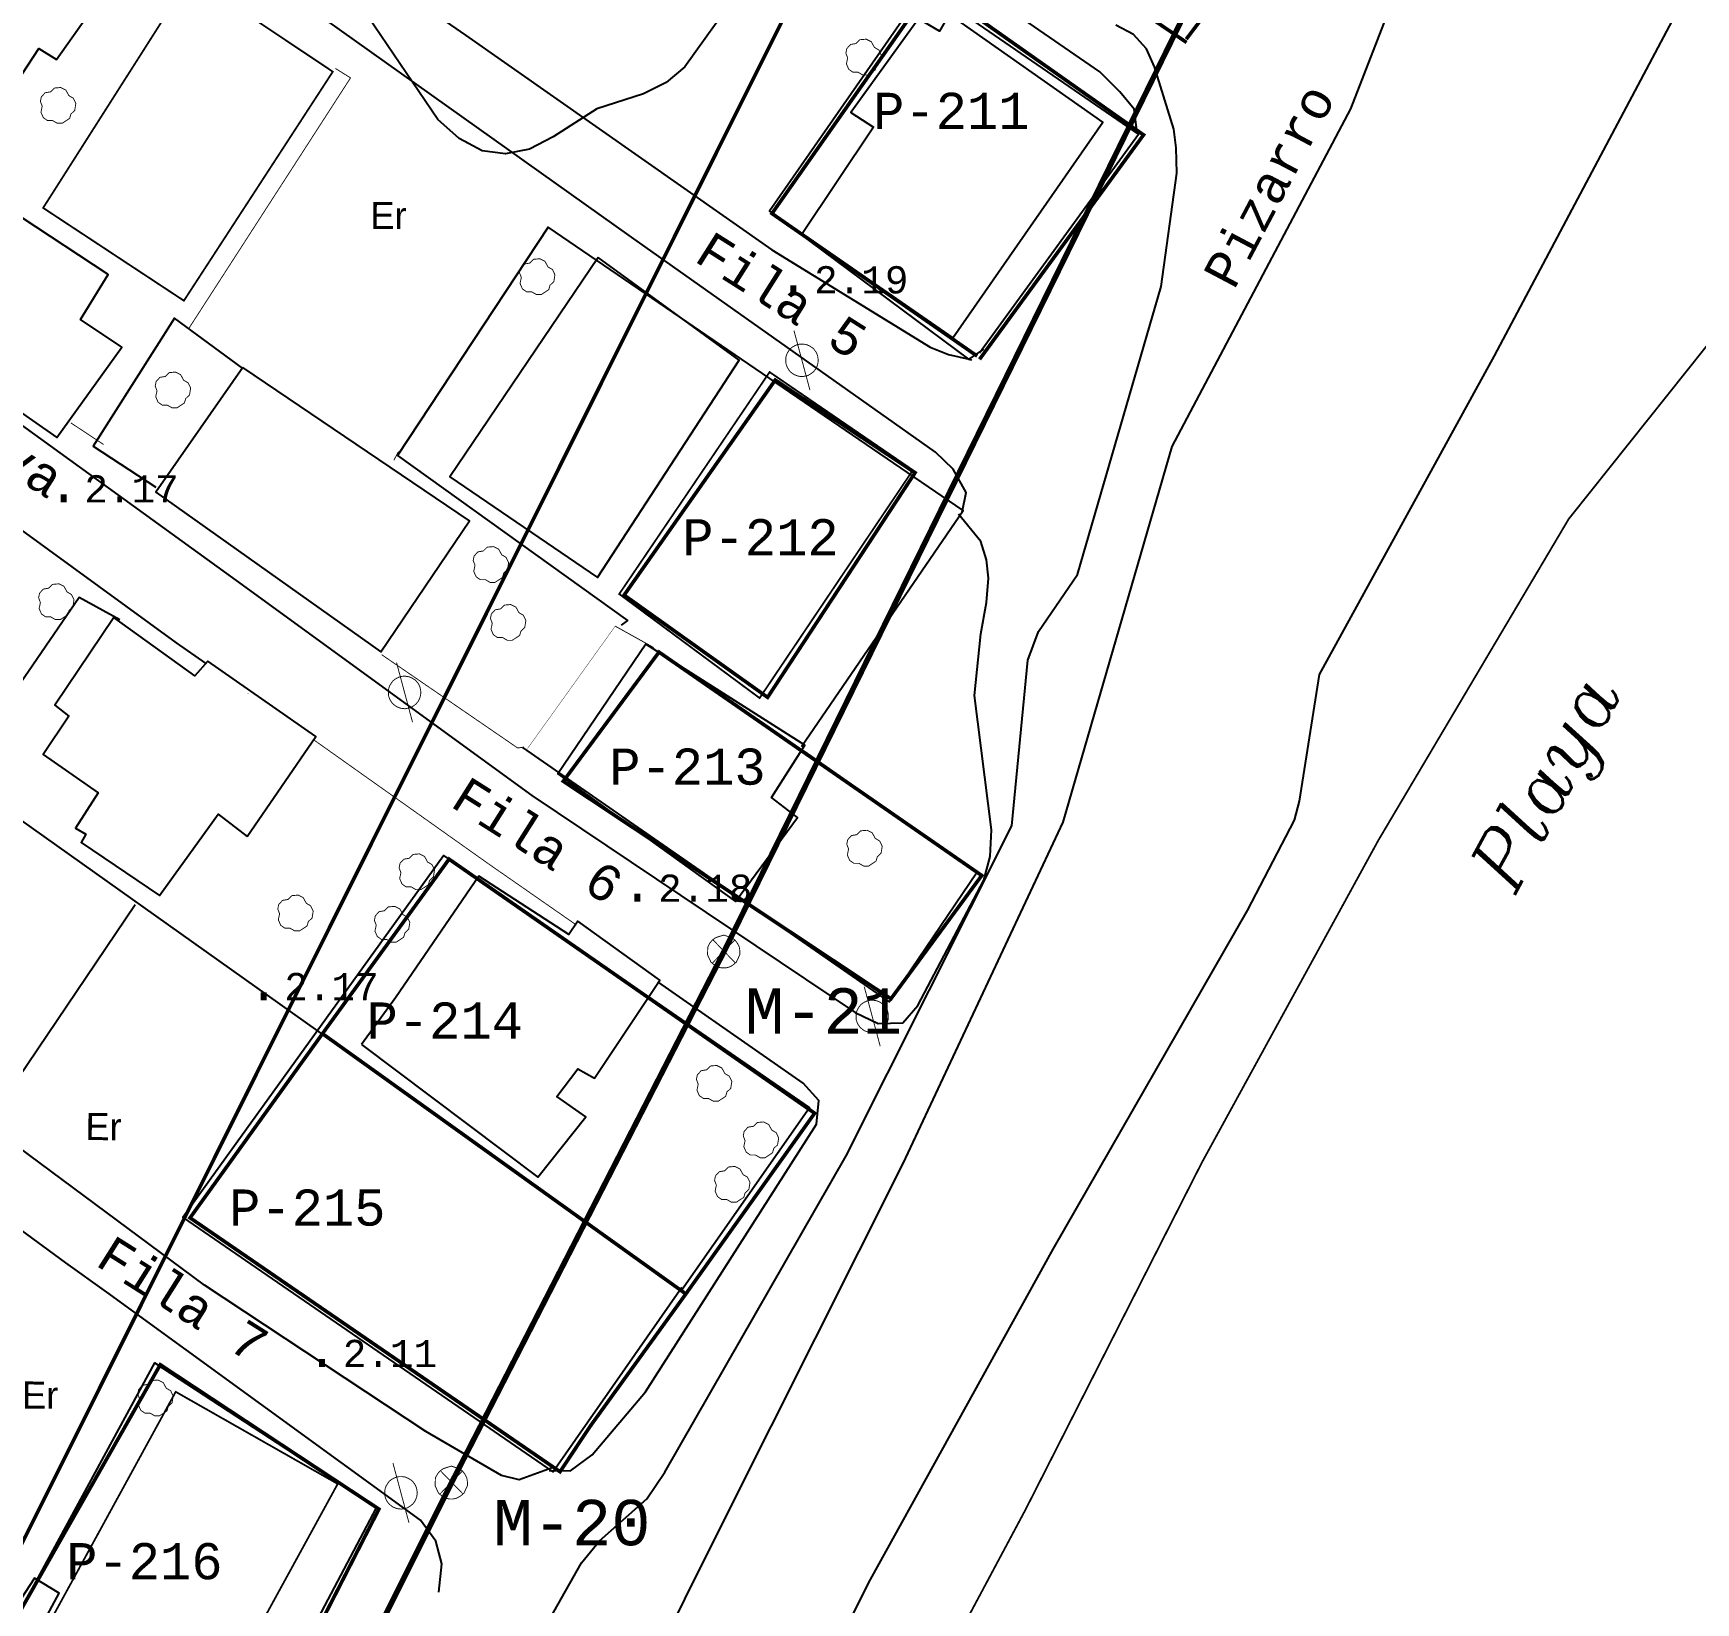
# Model space of a CAD drawing. Extents: x 743000 to 743800, y 4405200 to 4405700.
# Drawn here: x 743427.5 to 743519.1, y 4405532.4 to 4405618.8 of the extents above; entities that cross this region are included whole.
import ezdxf
from ezdxf.enums import TextEntityAlignment as Align

# ---------------------------------------------------------------- set-up
doc = ezdxf.new("R2010")
doc.units = 0
doc.header["$MEASUREMENT"] = 0
for name, color, linetype in [('10', 7, 'CONTINUOUS'), ('13', 7, 'CONTINUOUS'), ('18', 7, 'CONTINUOUS'), ('2', 7, 'CONTINUOUS'), ('21', 7, 'CONTINUOUS'), ('24', 7, 'CONTINUOUS'), ('32', 7, 'CONTINUOUS'), ('41', 7, 'CONTINUOUS'), ('42', 7, 'CONTINUOUS'), ('46', 7, 'CONTINUOUS'), ('50', 7, 'CONTINUOUS'), ('51', 7, 'CONTINUOUS'), ('6', 7, 'CONTINUOUS'), ('8', 7, 'CONTINUOUS')]:
    doc.layers.add(name, color=color, linetype=linetype)
doc.styles.add('ITALICC', font='italicc', dxfattribs={"height": 0.2})
doc.styles.add('MONOTXT', font='monotxt', dxfattribs={"height": 0.2})
doc.styles.get("Standard").update_dxf_attribs({"font": 'txt', "height": 0.2})

msp = doc.modelspace()

# ---------------------------------------------------------------- linework, layer by layer
at = {"layer": '10', "color": 7, "linetype": 'Continuous', "const_width": 0.05}
for points in [[(743465.5300000001, 4405569.12), (743465.9599999998, 4405568.98), (743466.15, 4405568.85), (743466.28, 4405568.68), (743466.39, 4405568.47), (743466.42, 4405568.25), (743466.42, 4405568.04), (743466.23, 4405567.63), (743466.0400000002, 4405567.47), (743465.8499999999, 4405567.36), (743465.64, 4405567.31), (743465.42, 4405567.31), (743465.2000000002, 4405567.36), (743465.0200000001, 4405567.47), (743464.8299999998, 4405567.63), (743464.64, 4405568.04), (743464.6599999998, 4405568.47), (743464.7700000001, 4405568.68), (743464.91, 4405568.85), (743465.1000000002, 4405568.98), (743465.5300000001, 4405569.12)], [(743465.5300000001, 4405569.12), (743465.9599999998, 4405568.98), (743466.15, 4405568.85), (743466.28, 4405568.68), (743466.39, 4405568.47), (743466.42, 4405568.25), (743466.42, 4405568.04), (743466.23, 4405567.63), (743466.0400000002, 4405567.47), (743465.8499999999, 4405567.36), (743465.64, 4405567.31), (743465.42, 4405567.31), (743465.2000000002, 4405567.36), (743465.0200000001, 4405567.47), (743464.8299999998, 4405567.63), (743464.64, 4405568.04), (743464.6599999998, 4405568.47), (743464.7700000001, 4405568.68), (743464.91, 4405568.85), (743465.1000000002, 4405568.98), (743465.5300000001, 4405569.12)], [(743466.15, 4405568.85), (743464.91, 4405567.58)], [(743466.15, 4405568.85), (743464.91, 4405567.58)], [(743464.93, 4405568.87), (743466.1799999998, 4405567.58)], [(743464.93, 4405568.87), (743466.1799999998, 4405567.58)], [(743450.53, 4405539.88), (743450.9599999998, 4405539.74), (743451.15, 4405539.61), (743451.2799999998, 4405539.44), (743451.39, 4405539.23), (743451.4199999998, 4405539.01), (743451.4199999998, 4405538.8), (743451.23, 4405538.39), (743451.04, 4405538.23), (743450.8499999999, 4405538.12), (743450.64, 4405538.07), (743450.42, 4405538.07), (743450.2, 4405538.12), (743450.02, 4405538.23), (743449.8299999998, 4405538.39), (743449.64, 4405538.8), (743449.66, 4405539.23), (743449.77, 4405539.44), (743449.91, 4405539.61), (743450.1, 4405539.74), (743450.53, 4405539.88)], [(743451.15, 4405539.61), (743449.91, 4405538.34)], [(743449.9300000002, 4405539.63), (743451.1799999998, 4405538.34)]]:
    msp.add_lwpolyline(points, dxfattribs=at)
at = {"layer": '13', "color": 3, "linetype": 'Continuous', "const_width": 0.3}
msp.add_lwpolyline([(743431.07, 4405500), (743450.56, 4405538.99), (743465.56, 4405568.23), (743509.0899999999, 4405656.84), (743533.5600000002, 4405700)], dxfattribs=at)
at = {"layer": '18', "color": 3, "linetype": 'Continuous', "const_width": 0.2}
msp.add_lwpolyline([(743408.92, 4405500), (743427.63, 4405537.09), (743484.82, 4405651.64), (743488.56, 4405660.14), (743491.18, 4405665.38), (743493.39, 4405669.01), (743496.91, 4405672.46), (743500.55, 4405674.36), (743504.28, 4405675.62), (743507.9500000002, 4405676.19), (743512.13, 4405676), (743518.5199999998, 4405673.48)], dxfattribs=at)
at = {"layer": '2', "color": 7, "linetype": 'Continuous'}
msp.add_3dface([(743800, 4405200), (743800, 4405700), (743000.0000000001, 4405700), (743000.0000000001, 4405200)], dxfattribs=at)
at = {"layer": '21', "color": 30, "linetype": 'Continuous'}
for points, elevation in [([(743457.22, 4405500), (743464.3, 4405515.1), (743473.62, 4405533.64), (743483.67, 4405551.83), (743494.38, 4405570.48), (743496.9599999998, 4405575.44), (743497.24, 4405576.5), (743498.3299999998, 4405583.47), (743507.9799999999, 4405601.01), (743517.7800000001, 4405619.48), (743520.6399999999, 4405627.31)], 1), ([(743466.24, 4405620.91), (743463.3999999998, 4405616.92), (743462.3599999999, 4405616.060000001), (743461.1099999999, 4405615.44), (743458.54, 4405614.62), (743456.14, 4405613.08), (743454.84, 4405612.39), (743453.52, 4405612.13), (743452.23, 4405612.310000001), (743450.9599999998, 4405612.99), (743449.8, 4405614.03), (743445.9599999998, 4405619.69)], 2), ([(743449.15, 4405500), (743453.8, 4405510.72), (743455.37, 4405520.77), (743455.12, 4405527.89), (743455.17, 4405529.44), (743455.54, 4405530.71), (743457.6999999998, 4405534.560000001), (743458.7000000002, 4405535.76), (743461.3000000002, 4405538.08), (743462.2899999998, 4405539.54), (743472.27, 4405556.97), (743481.3900000001, 4405575.14), (743481.3900000001, 4405575.14), (743482.28, 4405584.25), (743482.87, 4405585.84), (743485.0199999998, 4405588.98), (743489.62, 4405604.84), (743490.4799999999, 4405611.07), (743490.4399999998, 4405612.46), (743490.31, 4405613.5), (743489.2499999999, 4405616.93), (743488.8100000002, 4405617.91), (743488.0999999999, 4405618.7), (743487.1199999999, 4405619.22)], 2)]:
    msp.add_lwpolyline(points, dxfattribs=dict(at, elevation=elevation))
at = {"layer": '32', "color": 5, "linetype": 'Continuous', "const_width": 0.1}
msp.add_lwpolyline([(743462.77, 4405500), (743463.06, 4405500.69), (743472.3699999999, 4405519.16), (743482.14, 4405537.46), (743491.8699999999, 4405556.61), (743501.5799999998, 4405574.34), (743512.06, 4405592.03), (743525.19, 4405608.5), (743528.1599999998, 4405612.17)], dxfattribs=at)
at = {"layer": '41', "color": 1, "linetype": 'Continuous', "extrusion": (-0.8347541959491405, 0.5506227677324143, 0), "const_width": 0.05, "elevation": 1805251.181487}
msp.add_lwpolyline([(-4086948.307129829, 8.97), (-4086964.180065915, 4.12)], dxfattribs=at)
at = {"layer": '41', "color": 1, "linetype": 'Continuous', "extrusion": (0.01196682280000499, 0.01910089020000797, 0.9997459433004171), "const_width": 0.05, "elevation": 93051.417048}
msp.add_lwpolyline([(1709000.791498224, -4127067.795160071), (1709000.570759525, -4127084.210466173), (1709001.550198139, -4127084.210466173)], dxfattribs=at)
at = {"layer": '41', "color": 1, "linetype": 'Continuous', "extrusion": (-0.5730268878174056, -0.8195365677248933, 0), "const_width": 0.05, "elevation": -4036560.971149}
msp.add_lwpolyline([(-1915256.490792516, 6.33), (-1915261.11535736, 9.47)], dxfattribs=at)
at = {"layer": '41', "color": 1, "linetype": 'Continuous', "extrusion": (-0.8402500506121617, 0.5421990893078478, 0), "const_width": 0.05, "elevation": 1764014.328035}
msp.add_lwpolyline([(-4104897.578136571, 4.03), (-4104913.347251955, 4.04)], dxfattribs=at)
at = {"layer": '41', "color": 1, "linetype": 'Continuous', "const_width": 0.05}
for points, elevation in [([(743429.5899999999, 4405597.32), (743431.39, 4405596.13)], 9.48), ([(743447.6299999999, 4405595.75), (743447.3699999999, 4405595.26)], 3.92), ([(743460.0099999999, 4405566.68), (743460.07, 4405566.64)], 3.53)]:
    msp.add_lwpolyline(points, dxfattribs=dict(at, elevation=elevation))
at = {"layer": '41', "color": 1, "linetype": 'Continuous', "extrusion": (-0.5744815579235957, -0.8185175255336189, 0), "const_width": 0.05, "elevation": -4033137.569511}
msp.add_lwpolyline([(-1922417.963181296, 3.84), (-1922428.494415791, 8.08)], dxfattribs=at)
at = {"layer": '41', "color": 1, "linetype": 'Continuous', "extrusion": (-0.7346186532003017, 0.5264403701002163, 0.4280139847001758), "const_width": 0.05, "elevation": 1773120.767292}
msp.add_lwpolyline([(-4014079.522508762, -839715.6381458332), (-4014079.246771581, -839721.2700965615), (-4014070.954817649, -839721.2700965615)], dxfattribs=at)
at = {"layer": '41', "color": 1, "linetype": 'Continuous', "extrusion": (0.03994265580007415, -0.2795985914005191, 0.9592857822017808), "const_width": 0.05, "elevation": -1202094.505031}
msp.add_lwpolyline([(1359018.42550615, 4082882.074122712), (1359025.113322089, 4082875.665619146), (1359025.46687548, 4082875.665619146)], dxfattribs=at)
at = {"layer": '41', "color": 1, "linetype": 'Continuous', "extrusion": (-0.6006730463101972, -0.7994947726135724, 0), "const_width": 0.05, "elevation": -3968803.35815}
msp.add_lwpolyline([(-2051924.652141267, 3.65), (-2051934.158144633, 8.01)], dxfattribs=at)
at = {"layer": '41', "color": 1, "linetype": 'Continuous'}
for points in [[(743479.62, 4405601.18, 3.43), (743488.38, 4405613.22, 3.59), (743476.6199999999, 4405621.310000001, 3.58), (743468.05, 4405608.98, 3.71), (743479.0099999999, 4405600.84, 3.5), (743479.1499999998, 4405600.79, 3.5), (743479.1699999998, 4405600.78, 3.5)], [(743469.8100000002, 4405579.51, 8.98), (743478.7099999998, 4405592.5, 3.64), (743455.87, 4405608.1, 3.24), (743447.57, 4405595.53, 3.52), (743460.2399999999, 4405586.45, 4.11), (743459.89, 4405586.18, 4.11)], [(743439.03, 4405600.34, 6.25), (743435.29, 4405603.09, 4.28), (743430.82, 4405596.04, 3.8), (743434.26, 4405593.79, 6.23)], [(743432.2799999998, 4405586.48, 8.01), (743430.04, 4405587.7, 3.81), (743423.3200000002, 4405577.92, 3.43), (743443.19, 4405563.83, 3.43)], [(743454.4599999998, 4405579.45, 3.91), (743474.65, 4405565.44, 3.91), (743479.4899999999, 4405572.6, 3.92), (743469.97, 4405579.24, 9.03)], [(743463.2199999999, 4405549.72, 3.66), (743456.14, 4405539.57, 2.89), (743435.7499999999, 4405553.59, 3.17), (743450.11, 4405573.51, 3.77), (743451.96, 4405572.24, 3.72)], [(743443.1099999999, 4405563.88, 3.69), (743463.2099999998, 4405549.560000001, 3.29), (743470.2599999999, 4405559.62, 3.29), (743461.3299999998, 4405565.78, 3.5)], [(743434.1900000002, 4405545.57, 3.63), (743426.6099999999, 4405531.6, 4.18), (743438.95, 4405523.41, 4.16), (743446.41, 4405537.59, 3.83), (743434.1900000002, 4405545.57, 3.75)]]:
    msp.add_polyline3d(points, dxfattribs=at)
at = {"layer": '41', "color": 7, "linetype": 'Continuous'}
msp.add_polyline3d([(743402.73, 4405592.38, 3.06), (743395.25, 4405582.21, 2.29), (743426.1399999999, 4405560.43, 2.3), (743433.1299999999, 4405570.810000001, 2.98)], dxfattribs=at)
at = {"layer": '42', "color": 3, "linetype": 'Continuous', "const_width": 0.05}
for points, elevation in [([(743473.8699999999, 4405616.75), (743473.4599999998, 4405616.48), (743473.1900000002, 4405616.48), (743472.93, 4405616.63), (743472.6499999998, 4405616.63), (743472.42, 4405616.79), (743472.29, 4405617.09), (743472.3599999999, 4405617.42), (743472.2599999999, 4405617.68), (743472.31, 4405617.93), (743472.52, 4405618.16), (743472.82, 4405618.21), (743473.03, 4405618.42), (743473.3799999999, 4405618.45), (743473.66, 4405618.310000001), (743473.8299999998, 4405618), (743474.0699999998, 4405617.86), (743474.21, 4405617.57), (743474.1499999998, 4405617.19), (743473.9400000002, 4405616.99), (743473.8699999999, 4405616.75)], 4.57), ([(743429.52, 4405614.09), (743429.11, 4405613.82), (743428.8399999999, 4405613.82), (743428.58, 4405613.97), (743428.2999999998, 4405613.97), (743428.0700000002, 4405614.13), (743427.94, 4405614.43), (743428.01, 4405614.76), (743427.91, 4405615.02), (743427.9599999998, 4405615.27), (743428.17, 4405615.5), (743428.47, 4405615.55), (743428.68, 4405615.76), (743429.03, 4405615.79), (743429.31, 4405615.65), (743429.4799999999, 4405615.34), (743429.7199999999, 4405615.2), (743429.8599999999, 4405614.91), (743429.8, 4405614.53), (743429.5899999999, 4405614.33), (743429.52, 4405614.09)], 6.32), ([(743455.9, 4405604.66), (743455.4899999999, 4405604.39), (743455.2199999999, 4405604.39), (743454.9599999998, 4405604.54), (743454.6800000002, 4405604.54), (743454.45, 4405604.7), (743454.32, 4405605), (743454.39, 4405605.33), (743454.29, 4405605.59), (743454.3399999999, 4405605.84), (743454.55, 4405606.07), (743454.85, 4405606.12), (743455.06, 4405606.33), (743455.41, 4405606.36), (743455.69, 4405606.22), (743455.86, 4405605.91), (743456.0999999999, 4405605.77), (743456.2399999999, 4405605.48), (743456.18, 4405605.1), (743455.9699999999, 4405604.9), (743455.9, 4405604.66)], 4.56), ([(743435.8399999999, 4405598.42), (743435.4300000002, 4405598.15), (743435.1599999998, 4405598.15), (743434.9, 4405598.3), (743434.6199999999, 4405598.3), (743434.39, 4405598.46), (743434.26, 4405598.76), (743434.33, 4405599.09), (743434.2299999999, 4405599.35), (743434.28, 4405599.6), (743434.49, 4405599.83), (743434.79, 4405599.88), (743435, 4405600.09), (743435.35, 4405600.12), (743435.63, 4405599.98), (743435.8, 4405599.67), (743436.04, 4405599.53), (743436.18, 4405599.24), (743436.12, 4405598.86), (743435.9099999998, 4405598.66), (743435.8399999999, 4405598.42)], 5.11), ([(743453.35, 4405588.810000001), (743452.94, 4405588.54), (743452.67, 4405588.54), (743452.41, 4405588.69), (743452.13, 4405588.69), (743451.9, 4405588.85), (743451.7699999998, 4405589.15), (743451.8399999999, 4405589.48), (743451.74, 4405589.74), (743451.7899999998, 4405589.99), (743452, 4405590.22), (743452.2999999998, 4405590.27), (743452.51, 4405590.48), (743452.8599999999, 4405590.51), (743453.1399999999, 4405590.37), (743453.31, 4405590.06), (743453.55, 4405589.92), (743453.69, 4405589.63), (743453.6299999999, 4405589.25), (743453.42, 4405589.05), (743453.35, 4405588.810000001)], 4.56), ([(743429.4200000002, 4405586.76), (743429.01, 4405586.49), (743428.74, 4405586.49), (743428.48, 4405586.64), (743428.2, 4405586.64), (743427.97, 4405586.8), (743427.8399999999, 4405587.1), (743427.91, 4405587.43), (743427.8100000002, 4405587.69), (743427.8599999999, 4405587.94), (743428.0700000002, 4405588.17), (743428.3699999999, 4405588.22), (743428.58, 4405588.43), (743428.93, 4405588.46), (743429.2099999998, 4405588.32), (743429.38, 4405588.01), (743429.62, 4405587.87), (743429.76, 4405587.58), (743429.7, 4405587.2), (743429.49, 4405587), (743429.4200000002, 4405586.76)], 4.97), ([(743454.3, 4405585.62), (743453.8899999999, 4405585.35), (743453.6199999999, 4405585.35), (743453.3599999999, 4405585.5), (743453.0799999998, 4405585.5), (743452.8499999999, 4405585.66), (743452.72, 4405585.96), (743452.7899999998, 4405586.29), (743452.69, 4405586.55), (743452.74, 4405586.8), (743452.95, 4405587.03), (743453.25, 4405587.08), (743453.4599999998, 4405587.29), (743453.8099999998, 4405587.32), (743454.0899999999, 4405587.18), (743454.26, 4405586.87), (743454.4999999999, 4405586.73), (743454.6399999999, 4405586.44), (743454.5799999998, 4405586.060000001), (743454.37, 4405585.86), (743454.3, 4405585.62)], 4.56), ([(743473.92, 4405573.19), (743473.51, 4405572.92), (743473.2399999999, 4405572.92), (743472.9799999999, 4405573.07), (743472.7, 4405573.07), (743472.4699999999, 4405573.23), (743472.3399999999, 4405573.53), (743472.41, 4405573.86), (743472.31, 4405574.12), (743472.3599999999, 4405574.37), (743472.5699999998, 4405574.6), (743472.8699999999, 4405574.65), (743473.08, 4405574.86), (743473.4300000002, 4405574.89), (743473.7099999998, 4405574.75), (743473.88, 4405574.44), (743474.12, 4405574.3), (743474.2599999999, 4405574.01), (743474.2, 4405573.63), (743473.9899999999, 4405573.43), (743473.92, 4405573.19)], 4.56), ([(743449.27, 4405571.89), (743448.8599999999, 4405571.62), (743448.5899999999, 4405571.62), (743448.3299999998, 4405571.77), (743448.05, 4405571.77), (743447.82, 4405571.93), (743447.6899999998, 4405572.23), (743447.76, 4405572.560000001), (743447.66, 4405572.82), (743447.7099999998, 4405573.07), (743447.92, 4405573.3), (743448.2199999999, 4405573.35), (743448.43, 4405573.560000001), (743448.78, 4405573.59), (743449.0599999998, 4405573.45), (743449.2299999999, 4405573.14), (743449.4699999999, 4405573), (743449.6099999999, 4405572.71), (743449.55, 4405572.33), (743449.3399999999, 4405572.13), (743449.27, 4405571.89)], 4.97), ([(743442.5899999999, 4405569.62), (743442.18, 4405569.35), (743441.91, 4405569.35), (743441.65, 4405569.5), (743441.3699999999, 4405569.5), (743441.14, 4405569.66), (743441.0099999999, 4405569.96), (743441.0799999998, 4405570.29), (743440.9799999999, 4405570.55), (743441.03, 4405570.8), (743441.24, 4405571.03), (743441.54, 4405571.08), (743441.75, 4405571.29), (743442.0999999999, 4405571.32), (743442.38, 4405571.18), (743442.5499999998, 4405570.87), (743442.79, 4405570.73), (743442.93, 4405570.44), (743442.8699999999, 4405570.06), (743442.66, 4405569.86), (743442.5899999999, 4405569.62)], 4.97), ([(743447.9100000001, 4405569), (743447.5, 4405568.73), (743447.23, 4405568.73), (743446.97, 4405568.88), (743446.69, 4405568.88), (743446.46, 4405569.04), (743446.3299999998, 4405569.34), (743446.4, 4405569.67), (743446.3000000002, 4405569.93), (743446.3499999999, 4405570.18), (743446.56, 4405570.41), (743446.8599999999, 4405570.46), (743447.07, 4405570.67), (743447.42, 4405570.7), (743447.7, 4405570.560000001), (743447.87, 4405570.25), (743448.1099999999, 4405570.11), (743448.25, 4405569.82), (743448.19, 4405569.44), (743447.98, 4405569.24), (743447.9100000001, 4405569)], 4.97), ([(743465.64, 4405560.24), (743465.2299999999, 4405559.97), (743464.9599999998, 4405559.97), (743464.7, 4405560.12), (743464.42, 4405560.12), (743464.19, 4405560.28), (743464.0599999998, 4405560.58), (743464.13, 4405560.91), (743464.03, 4405561.17), (743464.08, 4405561.42), (743464.29, 4405561.65), (743464.59, 4405561.7), (743464.8, 4405561.91), (743465.15, 4405561.94), (743465.4299999998, 4405561.8), (743465.5999999999, 4405561.49), (743465.8399999999, 4405561.35), (743465.9799999999, 4405561.060000001), (743465.92, 4405560.68), (743465.7099999998, 4405560.48), (743465.64, 4405560.24)], 4.45), ([(743468.2199999999, 4405557.13), (743467.81, 4405556.86), (743467.54, 4405556.86), (743467.2799999998, 4405557.01), (743466.9999999999, 4405557.01), (743466.7699999998, 4405557.17), (743466.64, 4405557.47), (743466.71, 4405557.8), (743466.6099999999, 4405558.06), (743466.66, 4405558.310000001), (743466.87, 4405558.54), (743467.17, 4405558.59), (743467.38, 4405558.8), (743467.7300000002, 4405558.83), (743468.01, 4405558.69), (743468.18, 4405558.38), (743468.4200000002, 4405558.24), (743468.56, 4405557.95), (743468.5, 4405557.57), (743468.29, 4405557.37), (743468.2199999999, 4405557.13)], 4.44), ([(743466.64, 4405554.68), (743466.23, 4405554.41), (743465.9599999998, 4405554.41), (743465.7, 4405554.560000001), (743465.42, 4405554.560000001), (743465.1899999998, 4405554.72), (743465.0600000002, 4405555.02), (743465.13, 4405555.35), (743465.03, 4405555.61), (743465.0799999998, 4405555.86), (743465.29, 4405556.09), (743465.5899999999, 4405556.14), (743465.8, 4405556.35), (743466.15, 4405556.38), (743466.43, 4405556.24), (743466.5999999999, 4405555.93), (743466.8399999999, 4405555.79), (743466.9799999999, 4405555.5), (743466.92, 4405555.12), (743466.71, 4405554.92), (743466.64, 4405554.68)], 4.44), ([(743434.88, 4405542.92), (743434.4699999999, 4405542.65), (743434.2, 4405542.65), (743433.94, 4405542.8), (743433.6600000001, 4405542.8), (743433.43, 4405542.96), (743433.2999999998, 4405543.26), (743433.3699999999, 4405543.59), (743433.27, 4405543.85), (743433.32, 4405544.1), (743433.53, 4405544.33), (743433.8299999998, 4405544.38), (743434.04, 4405544.59), (743434.39, 4405544.62), (743434.67, 4405544.48), (743434.84, 4405544.17), (743435.08, 4405544.03), (743435.2199999999, 4405543.74), (743435.1599999998, 4405543.36), (743434.9500000002, 4405543.16), (743434.88, 4405542.92)], 4.42)]:
    msp.add_lwpolyline(points, dxfattribs=dict(at, elevation=elevation))
at = {"layer": '46', "color": 7, "linetype": 'Continuous', "const_width": 0.2}
for points in [[(743491.02, 4405618.27), (743478.6599999998, 4405626.66), (743488.9799999999, 4405640.89), (743501.36, 4405632.12), (743491, 4405618.45)], [(743479.4899999999, 4405601), (743468.19, 4405608.85), (743477, 4405621.39), (743488.6499999998, 4405613.18), (743479.62, 4405600.82)], [(743467.95, 4405582.21), (743460.05, 4405587.84), (743468.3699999999, 4405599.68), (743476.07, 4405594.58), (743467.95, 4405582.21)], [(743474.7399999999, 4405565.61), (743456.7, 4405577.59), (743461.97, 4405584.7), (743479.7399999999, 4405572.4), (743474.7399999999, 4405565.61)], [(743456.5199999998, 4405539.57), (743436.1499999998, 4405553.55), (743443.44, 4405563.69), (743450.41, 4405573.3), (743470.5400000002, 4405559.310000001), (743463.4500000002, 4405549.36), (743458.18, 4405542.07), (743456.5199999998, 4405539.57)], [(743463.4500000002, 4405549.36), (743443.44, 4405563.69)], [(743439.2, 4405523.13), (743426.5199999998, 4405531.41), (743434.51, 4405545.46), (743446.55, 4405537.51), (743439.2, 4405523.13)]]:
    msp.add_lwpolyline(points, dxfattribs=at)
at = {"layer": '51', "color": 1, "linetype": 'Continuous', "extrusion": (-0.01141888849965139, 0.006952385199787748, 0.9999106326694733), "const_width": 0.1, "elevation": 22148.292673}
msp.add_lwpolyline([(743387.4293265761, 4405556.540549302), (743395.6287919296, 4405569.150895543), (743387.7879328042, 4405574.390980714), (743379.678347391, 4405561.650714278), (743387.4293265761, 4405556.540549302)], dxfattribs=at)
at = {"layer": '51', "color": 1, "linetype": 'Continuous', "extrusion": (0.0009273953999879854, 0.002199989899971498, 0.9999971499870448), "const_width": 0.1, "elevation": 10393.047807}
msp.add_lwpolyline([(743459.4497894126, 4405575.696803211), (743467.1797860883, 4405569.966801305), (743475.6198102807, 4405582.516819714), (743467.729822948, 4405587.916844743), (743459.4497894126, 4405575.696803211)], dxfattribs=at)
at = {"layer": '51', "color": 1, "linetype": 'Continuous', "extrusion": (-0.001120736700052725, 0.0009918941000466633, 0.9999988800470446), "const_width": 0.1, "elevation": 3545.819711}
msp.add_lwpolyline([(743434.9033914616, 4405542.620130008), (743427.6434072284, 4405529.350118546), (743436.6234127963, 4405524.400121045), (743443.8234082746, 4405537.55012258), (743434.9033914616, 4405542.620130008)], dxfattribs=at)
at = {"layer": '51', "color": 1, "linetype": 'Continuous'}
for points in [[(743426.5099999999, 4405628.78, 7.85), (743417.8599999999, 4405616.59, 7.85), (743424.1399999999, 4405612.32, 7.85), (743427.8299999998, 4405617.94, 9.46), (743428.79, 4405617.34, 9.46), (743433.43, 4405623.89, 7.93), (743426.5099999999, 4405628.78, 7.85)], [(743469.7499999999, 4405607.83, 8.21), (743478.1499999998, 4405602, 8.21), (743486.4000000001, 4405613.89, 8.3), (743477.9400000002, 4405619.83, 8.2), (743477.42, 4405618.89, 8.08), (743476.25, 4405619.58, 7.53), (743472.5399999998, 4405614.42, 7.75), (743473.78, 4405613.6, 8.15), (743469.8100000002, 4405607.68, 8.15), (743469.7499999999, 4405607.83, 8.21)], [(743420.7499999999, 4405612.99, 9.33), (743416.06, 4405606.14, 9.37), (743420.68, 4405602.95, 9.45), (743420.39, 4405602.4, 9.45), (743428.8099999998, 4405596.51, 9.38), (743432.4000000001, 4405601.5, 9.38), (743430.11, 4405603.01, 10.01), (743431.64, 4405605.49, 9.48), (743426.8499999999, 4405608.65, 9.39), (743420.7499999999, 4405612.99, 9.33)], [(743458.6199999999, 4405606.42, 8.39), (743450.46, 4405594.35, 8.32), (743458.59, 4405588.810000001, 8.32), (743466.38, 4405600.77, 8.3), (743458.6199999999, 4405606.42, 8.39)], [(743439.0499999998, 4405600.38, 6.31), (743434.26, 4405593.51, 6.3), (743446.66, 4405584.72, 6.35), (743451.5400000002, 4405591.92, 6.2), (743439.0499999998, 4405600.38, 6.31)], [(743439.2899999998, 4405574.55, 7.98), (743443.08, 4405580.05, 7.97), (743437.13, 4405584.21, 7.97), (743436.41, 4405583.39, 7.97), (743431.9499999998, 4405586.6, 7.96), (743428.7099999998, 4405581.78, 7.96), (743429.4799999999, 4405581.17, 7.95), (743428.06, 4405579.060000001, 7.95), (743431.0899999999, 4405576.96, 7.95), (743429.84, 4405575.01, 7.9), (743430.4199999998, 4405574.68, 7.9), (743430.1599999998, 4405574.21, 7.9), (743434.4599999998, 4405571.3, 7.9), (743437.69, 4405575.78, 7.98), (743439.2899999998, 4405574.55, 7.98)], [(743461.2499999999, 4405585.14, 8.97), (743456.4, 4405577.99, 8.92), (743466.19, 4405570.97, 8.67), (743469.6, 4405575.6, 8.43), (743468.17, 4405576.7, 8.94), (743469.9999999999, 4405579.58, 8.94), (743461.2499999999, 4405585.14, 8.97)], [(743445.5899999999, 4405563.1, 7.69), (743455.3, 4405555.78, 7.88), (743457.95, 4405559.11, 7.98), (743456.3399999999, 4405560.24, 7.97), (743457.51, 4405561.76, 7.88), (743458.42, 4405561.24, 7.88), (743462.0199999998, 4405566.64, 7.88), (743457.4999999999, 4405569.88, 8.05), (743457, 4405569.15, 8.05), (743452.0500000002, 4405572.37, 8.04), (743447.4599999998, 4405565.67, 8.04), (743445.5899999999, 4405563.1, 7.69)], [(743426.35, 4405531.810000001, 5.14), (743427.9, 4405530.93, 5.07), (743428.95, 4405532.89, 4.9), (743427.5899999999, 4405533.71, 4.9), (743426.35, 4405531.810000001, 5.14)]]:
    msp.add_polyline3d(points, dxfattribs=at)
at = {"layer": '6', "color": 7, "linetype": 'Continuous', "const_width": 0.05, "elevation": 2.67}
for points in [[(743439.35, 4405582.41), (743439.3299999998, 4405582.43)], [(743457.37, 4405569.71), (743452.5999999999, 4405573.03), (743442.9599999998, 4405579.87)]]:
    msp.add_lwpolyline(points, dxfattribs=at)
at = {"layer": '6', "color": 7, "linetype": 'Continuous'}
for points in [[(743446.9999999999, 4405500, 2.43), (743456.3299999998, 4405518.37, 2.17), (743465.7399999999, 4405537.27, 2.18), (743475.4199999998, 4405556.54, 2.18), (743484.22, 4405575.34, 2.19), (743490.23, 4405596.03, 2.47), (743500.0600000002, 4405614.62, 2.48), (743507.54, 4405633.86, 1.95), (743507.54, 4405633.86, 1.95), (743508.62, 4405635.77, 1.92), (743509.2399999999, 4405636.56, 1.92), (743510.7099999998, 4405637.61, 1.92), (743512.4400000002, 4405638.25, 1.92), (743514.2799999998, 4405638.42, 1.92), (743515.8799999999, 4405638.13, 1.92), (743518.05, 4405637.03, 1.92)], [(743433.8099999998, 4405630.75, 1.84), (743451.31, 4405618.68, 2.24), (743468.19, 4405606.85, 2.61), (743476.9000000001, 4405601.5, 2.87), (743477.9099999998, 4405601.08, 2.87), (743479.05, 4405600.84, 3.08), (743479.8499999999, 4405601.39, 3.4)], [(743488.29, 4405613.29, 3.59), (743488.13, 4405614.6, 3), (743487.3499999999, 4405615.560000001, 2.82), (743486.2399999999, 4405616.66, 2.81), (743469.03, 4405628.52, 2.38)], [(743387.22, 4405624.18, 2.57), (743404.3399999999, 4405612.92, 2.57), (743421.3899999999, 4405601.16, 2.58), (743438.69, 4405588.65, 2.72), (743454.9699999999, 4405576.81, 2.72), (743472.77, 4405564.86, 2.7), (743474.03, 4405564.25, 2.59), (743475.39, 4405564.29, 2.55), (743476.2299999999, 4405565.24, 2.53), (743479.8600000001, 4405572.14, 2.54), (743480.2099999998, 4405573.44, 2.54), (743480.2699999998, 4405574.92, 2.54), (743479.3399999999, 4405582.32, 2.55), (743479.7000000002, 4405585.7, 2.75), (743479.9999999999, 4405587.43, 3.02), (743480.11, 4405588.78, 3.28), (743479.9999999999, 4405589.79, 3.41), (743479.7000000002, 4405590.8, 3.43), (743478.4699999999, 4405592.29, 3.58)], [(743456.0899999999, 4405539.79, 3.24), (743454.28, 4405539.12, 3.22), (743453.2999999998, 4405539.37, 2.97), (743449.13, 4405541.79, 2.39), (743436.9499999998, 4405549.84, 2.32), (743420.0499999998, 4405562.37, 1.92), (743403.0199999998, 4405574.43, 1.98), (743385.94, 4405587.03, 2.39), (743369.6300000001, 4405598.68, 2.39), (743352.1499999998, 4405610.61, 2.38), (743334.53, 4405621.72, 2.05)], [(743384.99, 4405620.68, 2.66), (743401.77, 4405609.2, 2.66), (743418.3299999998, 4405597.62, 2.67), (743435.3799999999, 4405585.22, 2.67), (743437.02, 4405584.07, 2.67)], [(743449.84, 4405532.94, 2.35), (743450.0100000001, 4405534.5, 2.35), (743449.6800000002, 4405535.75, 2.35), (743448.8299999998, 4405536.91, 2.35), (743431.57, 4405549.45, 2.34), (743429.31, 4405551.08, 2.34), (743413.0199999998, 4405563.03, 2.17), (743396.18, 4405574.93, 2.29), (743379.4599999998, 4405586.68, 2.42), (743363.3699999999, 4405598.81, 2.42), (743346.83, 4405610.8, 2.82), (743333.54, 4405619.9, 2.57)], [(743478.67, 4405592.4, 3.94), (743478.89, 4405593.48, 3.37), (743478.1700000002, 4405594.78, 3.13), (743477.2, 4405595.71, 3.01), (743460.4599999998, 4405607.54, 2.45), (743443.56, 4405619.58, 2.23)], [(743455.9299999998, 4405539.63, 3.04), (743457.0899999999, 4405539.61, 2.82), (743458.2899999998, 4405540.5, 2.7), (743461.22, 4405543.97, 2.69), (743470.64, 4405558.7, 2.68), (743470.7799999998, 4405560.01, 2.68), (743469.9099999998, 4405560.96, 2.68), (743461.9, 4405566.55, 2.68)]]:
    msp.add_polyline3d(points, dxfattribs=at)
at = {"layer": '8', "color": 7, "linetype": 'Continuous', "const_width": 0.05}
for points, elevation in [([(743470.2800000001, 4405599.13), (743469.3999999998, 4405602.41)], 9.68), ([(743470.29, 4405601.54), (743470.2399999999, 4405601.57), (743470.1799999998, 4405601.59), (743470.13, 4405601.62), (743470.0799999998, 4405601.63), (743470.0199999998, 4405601.65), (743469.97, 4405601.65), (743469.9099999998, 4405601.66), (743469.86, 4405601.66), (743469.8, 4405601.66), (743469.7399999999, 4405601.66), (743469.68, 4405601.65), (743469.6299999999, 4405601.64), (743469.57, 4405601.62), (743469.5200000001, 4405601.61), (743469.4699999999, 4405601.58), (743469.42, 4405601.56), (743469.37, 4405601.53), (743469.3199999998, 4405601.5), (743469.28, 4405601.47), (743469.2299999999, 4405601.43), (743469.1900000002, 4405601.39), (743469.1599999998, 4405601.35), (743469.1199999999, 4405601.3), (743469.09, 4405601.25), (743469.06, 4405601.2), (743469.03, 4405601.16), (743469.01, 4405601.1), (743468.9899999999, 4405601.05), (743468.9699999999, 4405600.99), (743468.9599999998, 4405600.94), (743468.9500000002, 4405600.88), (743468.9500000002, 4405600.83), (743468.9500000002, 4405600.77), (743468.9500000002, 4405600.71), (743468.9500000002, 4405600.66), (743468.9599999998, 4405600.6), (743468.9699999999, 4405600.55), (743468.9899999999, 4405600.49), (743469.01, 4405600.44), (743469.03, 4405600.39), (743469.06, 4405600.33), (743469.09, 4405600.29), (743469.1199999999, 4405600.24), (743469.15, 4405600.2), (743469.1900000002, 4405600.15), (743469.2299999999, 4405600.11), (743469.28, 4405600.08), (743469.3199999998, 4405600.04), (743469.37, 4405600.01), (743469.42, 4405599.98), (743469.4699999999, 4405599.96), (743469.5200000001, 4405599.94), (743469.57, 4405599.92), (743469.6299999999, 4405599.9), (743469.6900000002, 4405599.89), (743469.7399999999, 4405599.88), (743469.8, 4405599.88), (743469.85, 4405599.87), (743469.9099999998, 4405599.88), (743469.97, 4405599.89), (743470.0199999998, 4405599.9), (743470.0799999998, 4405599.91), (743470.13, 4405599.92), (743470.19, 4405599.94), (743470.2399999999, 4405599.97), (743470.29, 4405600), (743470.3399999999, 4405600.03), (743470.3799999999, 4405600.060000001), (743470.4199999998, 4405600.1), (743470.4699999999, 4405600.13), (743470.5099999999, 4405600.17), (743470.5400000002, 4405600.22), (743470.5799999998, 4405600.26), (743470.6099999999, 4405600.310000001), (743470.63, 4405600.36), (743470.66, 4405600.41), (743470.68, 4405600.47), (743470.7, 4405600.52), (743470.7099999998, 4405600.57), (743470.72, 4405600.63), (743470.7299999999, 4405600.69), (743470.7299999999, 4405600.74), (743470.7299999999, 4405600.8), (743470.7299999999, 4405600.85), (743470.72, 4405600.91), (743470.7099999998, 4405600.97), (743470.7, 4405601.02), (743470.68, 4405601.08), (743470.66, 4405601.13), (743470.64, 4405601.18), (743470.6099999999, 4405601.23), (743470.5799999998, 4405601.28), (743470.5400000002, 4405601.32), (743470.5099999999, 4405601.37), (743470.4699999999, 4405601.41), (743470.43, 4405601.45), (743470.3799999999, 4405601.48), (743470.3299999998, 4405601.51), (743470.29, 4405601.54)], 9.68), ([(743448.4000000001, 4405580.84), (743447.52, 4405584.12)], 9.95), ([(743448.41, 4405583.25), (743448.3599999999, 4405583.28), (743448.3, 4405583.3), (743448.25, 4405583.33), (743448.2, 4405583.34), (743448.1399999999, 4405583.36), (743448.09, 4405583.36), (743448.03, 4405583.37), (743447.98, 4405583.37), (743447.92, 4405583.37), (743447.8599999999, 4405583.37), (743447.7999999998, 4405583.36), (743447.75, 4405583.35), (743447.6899999998, 4405583.33), (743447.64, 4405583.32), (743447.5899999999, 4405583.29), (743447.54, 4405583.27), (743447.4899999999, 4405583.24), (743447.44, 4405583.21), (743447.4, 4405583.18), (743447.3499999999, 4405583.14), (743447.31, 4405583.1), (743447.28, 4405583.060000001), (743447.24, 4405583.01), (743447.21, 4405582.96), (743447.1799999998, 4405582.91), (743447.15, 4405582.87), (743447.13, 4405582.810000001), (743447.1099999999, 4405582.76), (743447.0899999999, 4405582.7), (743447.0799999998, 4405582.65), (743447.07, 4405582.59), (743447.07, 4405582.54), (743447.07, 4405582.48), (743447.07, 4405582.42), (743447.07, 4405582.37), (743447.0799999998, 4405582.310000001), (743447.0899999999, 4405582.26), (743447.1099999999, 4405582.2), (743447.13, 4405582.15), (743447.15, 4405582.1), (743447.1799999998, 4405582.04), (743447.21, 4405582), (743447.24, 4405581.95), (743447.2699999998, 4405581.91), (743447.31, 4405581.86), (743447.3499999999, 4405581.82), (743447.4, 4405581.79), (743447.44, 4405581.75), (743447.4899999999, 4405581.72), (743447.54, 4405581.69), (743447.5899999999, 4405581.67), (743447.64, 4405581.65), (743447.6899999998, 4405581.63), (743447.75, 4405581.61), (743447.8099999998, 4405581.6), (743447.8599999999, 4405581.59), (743447.92, 4405581.59), (743447.97, 4405581.58), (743448.03, 4405581.59), (743448.09, 4405581.6), (743448.1399999999, 4405581.61), (743448.2, 4405581.62), (743448.25, 4405581.63), (743448.31, 4405581.65), (743448.3599999999, 4405581.68), (743448.41, 4405581.71), (743448.4599999998, 4405581.74), (743448.5, 4405581.77), (743448.54, 4405581.81), (743448.5899999999, 4405581.84), (743448.6299999999, 4405581.88), (743448.66, 4405581.93), (743448.7, 4405581.97), (743448.7299999999, 4405582.02), (743448.7499999999, 4405582.07), (743448.78, 4405582.12), (743448.8, 4405582.18), (743448.82, 4405582.23), (743448.8299999998, 4405582.28), (743448.8399999999, 4405582.34), (743448.85, 4405582.4), (743448.85, 4405582.45), (743448.85, 4405582.51), (743448.85, 4405582.56), (743448.8399999999, 4405582.62), (743448.8299999998, 4405582.68), (743448.82, 4405582.73), (743448.8, 4405582.79), (743448.78, 4405582.84), (743448.76, 4405582.89), (743448.7299999999, 4405582.94), (743448.7, 4405582.99), (743448.66, 4405583.03), (743448.6299999999, 4405583.08), (743448.5899999999, 4405583.12), (743448.5499999998, 4405583.16), (743448.5, 4405583.19), (743448.45, 4405583.22), (743448.41, 4405583.25)], 9.95), ([(743474.1499999998, 4405563), (743473.27, 4405566.28)], 9.96), ([(743474.1599999998, 4405565.41), (743474.1099999999, 4405565.44), (743474.0500000002, 4405565.46), (743473.9999999999, 4405565.49), (743473.95, 4405565.5), (743473.8899999999, 4405565.52), (743473.84, 4405565.52), (743473.78, 4405565.53), (743473.7299999999, 4405565.53), (743473.6699999998, 4405565.53), (743473.61, 4405565.53), (743473.55, 4405565.52), (743473.5000000001, 4405565.51), (743473.44, 4405565.49), (743473.39, 4405565.48), (743473.3399999999, 4405565.45), (743473.29, 4405565.43), (743473.2399999999, 4405565.4), (743473.1900000002, 4405565.37), (743473.15, 4405565.34), (743473.0999999999, 4405565.3), (743473.06, 4405565.26), (743473.03, 4405565.22), (743472.9900000001, 4405565.17), (743472.9599999998, 4405565.12), (743472.93, 4405565.07), (743472.8999999998, 4405565.03), (743472.88, 4405564.97), (743472.86, 4405564.92), (743472.84, 4405564.86), (743472.8299999998, 4405564.810000001), (743472.82, 4405564.75), (743472.82, 4405564.7), (743472.82, 4405564.64), (743472.82, 4405564.58), (743472.82, 4405564.53), (743472.8299999998, 4405564.47), (743472.84, 4405564.42), (743472.86, 4405564.36), (743472.88, 4405564.31), (743472.8999999998, 4405564.26), (743472.93, 4405564.2), (743472.9599999998, 4405564.16), (743472.9900000001, 4405564.11), (743473.02, 4405564.07), (743473.06, 4405564.02), (743473.0999999999, 4405563.98), (743473.15, 4405563.95), (743473.1900000002, 4405563.91), (743473.2399999999, 4405563.88), (743473.29, 4405563.85), (743473.3399999999, 4405563.83), (743473.39, 4405563.810000001), (743473.44, 4405563.79), (743473.5000000001, 4405563.77), (743473.5599999998, 4405563.76), (743473.61, 4405563.75), (743473.6699999998, 4405563.75), (743473.7199999999, 4405563.74), (743473.78, 4405563.75), (743473.84, 4405563.76), (743473.8899999999, 4405563.77), (743473.95, 4405563.78), (743473.9999999999, 4405563.79), (743474.06, 4405563.810000001), (743474.1099999999, 4405563.84), (743474.1599999998, 4405563.87), (743474.21, 4405563.9), (743474.25, 4405563.93), (743474.29, 4405563.97), (743474.3399999999, 4405564), (743474.3799999999, 4405564.04), (743474.41, 4405564.09), (743474.4500000002, 4405564.13), (743474.4799999999, 4405564.18), (743474.4999999999, 4405564.23), (743474.53, 4405564.28), (743474.55, 4405564.34), (743474.57, 4405564.39), (743474.5799999998, 4405564.44), (743474.5899999999, 4405564.5), (743474.6, 4405564.56), (743474.6, 4405564.61), (743474.6, 4405564.67), (743474.6, 4405564.72), (743474.5899999999, 4405564.78), (743474.5799999998, 4405564.84), (743474.57, 4405564.89), (743474.55, 4405564.95), (743474.53, 4405565), (743474.5099999999, 4405565.05), (743474.4799999999, 4405565.1), (743474.4500000002, 4405565.15), (743474.41, 4405565.19), (743474.3799999999, 4405565.24), (743474.3399999999, 4405565.28), (743474.3, 4405565.32), (743474.25, 4405565.35), (743474.2, 4405565.38), (743474.1599999998, 4405565.41)], 9.96), ([(743448.2, 4405536.77), (743447.3200000002, 4405540.05)], 9.94), ([(743448.2099999998, 4405539.18), (743448.16, 4405539.21), (743448.0999999999, 4405539.23), (743448.05, 4405539.26), (743447.9999999999, 4405539.27), (743447.94, 4405539.29), (743447.8899999999, 4405539.29), (743447.83, 4405539.3), (743447.78, 4405539.3), (743447.72, 4405539.3), (743447.66, 4405539.3), (743447.5999999999, 4405539.29), (743447.5499999998, 4405539.28), (743447.4899999999, 4405539.26), (743447.44, 4405539.25), (743447.39, 4405539.22), (743447.3399999999, 4405539.2), (743447.2899999998, 4405539.17), (743447.24, 4405539.14), (743447.2, 4405539.11), (743447.15, 4405539.07), (743447.1099999999, 4405539.03), (743447.0799999998, 4405538.99), (743447.0399999998, 4405538.94), (743447.01, 4405538.89), (743446.9799999999, 4405538.84), (743446.95, 4405538.8), (743446.93, 4405538.74), (743446.91, 4405538.69), (743446.89, 4405538.63), (743446.88, 4405538.58), (743446.8699999999, 4405538.52), (743446.8699999999, 4405538.47), (743446.8699999999, 4405538.41), (743446.8699999999, 4405538.35), (743446.8699999999, 4405538.3), (743446.88, 4405538.24), (743446.89, 4405538.19), (743446.91, 4405538.13), (743446.93, 4405538.08), (743446.95, 4405538.03), (743446.9799999999, 4405537.97), (743447.01, 4405537.93), (743447.0399999998, 4405537.88), (743447.07, 4405537.84), (743447.1099999999, 4405537.79), (743447.15, 4405537.75), (743447.2, 4405537.72), (743447.24, 4405537.68), (743447.2899999998, 4405537.65), (743447.3399999999, 4405537.62), (743447.39, 4405537.6), (743447.44, 4405537.58), (743447.4899999999, 4405537.560000001), (743447.5499999998, 4405537.54), (743447.6099999999, 4405537.53), (743447.66, 4405537.52), (743447.72, 4405537.52), (743447.7699999998, 4405537.51), (743447.83, 4405537.52), (743447.8899999999, 4405537.53), (743447.94, 4405537.54), (743447.9999999999, 4405537.55), (743448.05, 4405537.560000001), (743448.1099999999, 4405537.58), (743448.16, 4405537.61), (743448.2099999998, 4405537.64), (743448.26, 4405537.67), (743448.3, 4405537.7), (743448.34, 4405537.74), (743448.3899999999, 4405537.77), (743448.43, 4405537.81), (743448.4599999998, 4405537.86), (743448.5, 4405537.9), (743448.5299999998, 4405537.95), (743448.5499999998, 4405538), (743448.58, 4405538.05), (743448.6, 4405538.11), (743448.62, 4405538.16), (743448.6299999999, 4405538.21), (743448.6399999999, 4405538.27), (743448.6499999998, 4405538.33), (743448.6499999998, 4405538.38), (743448.6499999998, 4405538.44), (743448.6499999998, 4405538.49), (743448.6399999999, 4405538.55), (743448.6299999999, 4405538.61), (743448.62, 4405538.66), (743448.6, 4405538.72), (743448.58, 4405538.77), (743448.56, 4405538.82), (743448.5299999998, 4405538.87), (743448.5, 4405538.92), (743448.4599999998, 4405538.96), (743448.43, 4405539.01), (743448.3899999999, 4405539.05), (743448.3499999999, 4405539.09), (743448.3, 4405539.12), (743448.25, 4405539.15), (743448.2099999998, 4405539.18)], 9.94)]:
    msp.add_lwpolyline(points, dxfattribs=dict(at, elevation=elevation))

# ---------------------------------------------------------------- texts
at = {"layer": '24', "color": 7, "linetype": 'Continuous', "style": 'MONOTXT'}
for s, height, p in [('2.19                        ', 1.5, (743470.5099999999, 4405604.45, 2.19)), ('.                           ', 1.99, (743468.51, 4405604.45, 2.19)), ('2.17                        ', 1.5, (743430.3299999998, 4405592.94, 2.17)), ('.                           ', 1.99, (743428.3299999998, 4405592.94, 2.17)), ('2.18                        ', 1.5, (743461.9200000002, 4405570.95, 2.18)), ('.                           ', 1.99, (743459.92, 4405570.95, 2.18)), ('2.17                        ', 1.5, (743441.3399999999, 4405565.53, 2.17)), ('.                           ', 1.99, (743439.34, 4405565.53, 2.17)), ('2.11                        ', 1.5, (743444.56, 4405545.33, 2.11)), ('.                           ', 1.99, (743442.56, 4405545.33, 2.11))]:
    msp.add_text(s, height=height, dxfattribs=at).set_placement(p)
at = {"layer": '42', "color": 7, "linetype": 'Continuous'}
for p in [(743446.0799999998, 4405608, 2.27), (743430.3899999999, 4405557.83, 2.55), (743426.9, 4405543.05, 2.54)]:
    msp.add_text('Er                          ', height=1.49, rotation=359.7900000066, dxfattribs=at).set_placement(p)
at = {"layer": '50', "color": 7, "linetype": 'Continuous', "style": 'MONOTXT'}
for s, rotation, p in [('Pizarro                     ', 62.1300000227, (743493.63, 4405604.59)), ('Pizarro                     ', 62.1300000227, (743493.63, 4405604.59)), ('Fila 5                      ', 327.6999999869, (743463.83, 4405606.27)), ('Casanova                    ', 327.6999999869, (743416.7099999998, 4405600.46)), ('Fila 6                      ', 327.6999999869, (743450.3999999998, 4405576.25)), ('Fila 7                      ', 327.6999999869, (743430.86, 4405550.98))]:
    msp.add_text(s, height=1.99, rotation=rotation, dxfattribs=at).set_placement(p)
for s, height, p in [('P-211                       ', 1.99, (743473.76, 4405613.51)), ('P-212                       ', 1.99, (743463.25, 4405590.03)), ('P-213                       ', 1.99, (743459.2299999999, 4405577.4)), ('M-21                        ', 2.5, (743466.7, 4405563.69)), ('P-214                       ', 1.99, (743445.87, 4405563.42)), ('P-215                       ', 1.99, (743438.2999999998, 4405553.12)), ('M-20                        ', 2.5, (743452.8499999999, 4405535.52)), ('P-216                       ', 1.99, (743429.3299999998, 4405533.65))]:
    msp.add_text(s, height=height, dxfattribs=at).set_placement(p)
at = {"layer": '50', "color": 7, "linetype": 'Continuous', "style": 'ITALICC'}
msp.add_text('Playa', height=3, rotation=61.98999962649999, dxfattribs=at).set_placement((743511.1497410964, 4405577.362280716), align=Align.MIDDLE)

doc.saveas('drawing.dxf')
